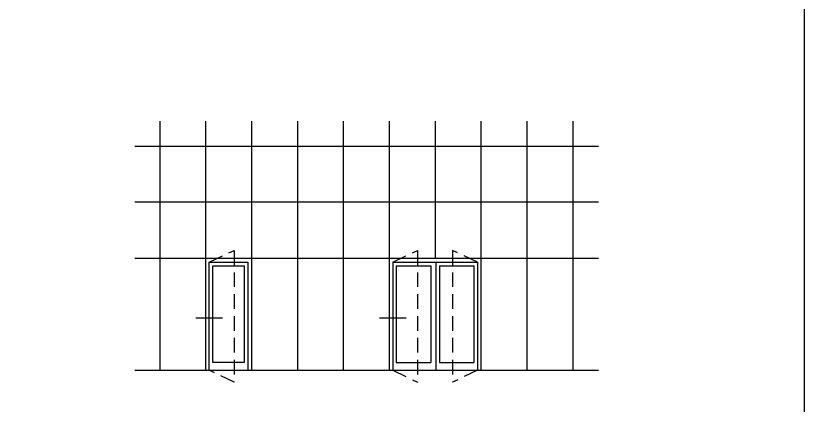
# Model space of a CAD drawing. Extents: x 0 to 4131, y -1600 to 527.
# Drawn here: x 798.7 to 900, y -1180.7 to -1130.6 of the extents above; entities that cross this region are included whole.
import ezdxf

# ---------------------------------------------------------------- set-up
doc = ezdxf.new("R2010")
doc.units = 0
doc.header["$LTSCALE"] = 7.5
doc.header["$MEASUREMENT"] = 0
doc.linetypes.add('HIDDEN', pattern=[0.375, 0.25, -0.125])
for name, color, linetype in [('GROSSA', 4, 'CONTINUOUS'), ('MARCHIO', 7, 'CONTINUOUS'), ('NASC', 7, 'HIDDEN'), ('TESTO', 2, 'CONTINUOUS')]:
    doc.layers.add(name, color=color, linetype=linetype)

msp = doc.modelspace()

# ---------------------------------------------------------------- linework, layer by layer
at = {"layer": 'GROSSA', "color": 8}
for p, q in [((847.1065, -1162.2955), (847.1065, -1176.1891)), ((847.1065, -1162.2955), (857.9854, -1162.2955)), ((852.6443, -1162.2955), (852.6443, -1176.1891)), ((857.9854, -1162.2955), (857.9854, -1176.1891)), ((847.5652, -1162.7542), (847.5652, -1175.2061)), ((847.5652, -1162.7542), (851.9889, -1162.7542)), ((851.9889, -1162.7542), (851.9889, -1175.2061)), ((853.103, -1162.7542), (853.103, -1175.2061)), ((853.103, -1162.7542), (857.5267, -1162.7542)), ((857.5267, -1162.7542), (857.5267, -1175.2061)), ((847.5652, -1175.2061), (851.9889, -1175.2061)), ((853.103, -1175.2061), (857.5267, -1175.2061))]:
    msp.add_line(p, q, dxfattribs=at)
at = {"layer": 'GROSSA'}
for p, q in [((821.7955, -1169.4614), (825.2315, -1169.4614)), ((845.3885, -1169.4614), (848.8244, -1169.4614))]:
    msp.add_line(p, q, dxfattribs=at)
at = {"layer": 'GROSSA', "color": 8}
for points in [[(823.5135, -1176.1891), (823.5135, -1162.2955), (828.4942, -1162.2955), (828.4942, -1176.1891)], [(823.9723, -1175.2061), (823.9723, -1162.7542), (828.0355, -1162.7542), (828.0355, -1175.2061), (823.9723, -1175.2061)]]:
    msp.add_lwpolyline(points, dxfattribs=at)
at = {"layer": 'MARCHIO'}
msp.add_lwpolyline([(690, -1280), (690, -983), (900, -983), (900, -1280)], close=True, dxfattribs=at)
at = {"layer": 'NASC'}
for p, q in [((847.1065, -1162.2955), (850.3028, -1160.797)), ((850.3028, -1160.797), (850.3028, -1177.7531)), ((854.7891, -1160.797), (854.7891, -1177.7531)), ((857.9854, -1162.2955), (854.7891, -1160.797)), ((847.1065, -1176.1891), (850.3028, -1177.7531)), ((857.9854, -1176.1891), (854.7891, -1177.7531))]:
    msp.add_line(p, q, dxfattribs=at)
msp.add_lwpolyline([(823.5135, -1162.2955), (826.7099, -1160.797), (826.7099, -1177.7531), (823.5135, -1176.1891)], dxfattribs=at)
at = {"layer": 'TESTO'}
for p, q in [((817.1565, -1144.1533), (817.1565, -1176.1891)), ((823.0548, -1144.1533), (823.0548, -1176.1891)), ((828.953, -1144.1533), (828.953, -1176.1891)), ((834.8512, -1144.1533), (834.8512, -1176.1891)), ((840.7495, -1144.1533), (840.7495, -1176.1891)), ((846.6477, -1144.1533), (846.6477, -1176.1891)), ((852.546, -1144.1533), (852.546, -1161.7712)), ((858.4442, -1144.1533), (858.4442, -1176.1891)), ((864.3424, -1144.1533), (864.3424, -1176.1891)), ((870.2407, -1144.1533), (870.2407, -1176.1891)), ((813.9565, -1147.3533), (873.5439, -1147.3533)), ((873.5439, -1154.5622), (813.9565, -1154.5622)), ((813.9565, -1161.7712), (873.5439, -1161.7712)), ((813.9565, -1176.1891), (873.5439, -1176.1891))]:
    msp.add_line(p, q, dxfattribs=at)

doc.saveas('drawing.dxf')
